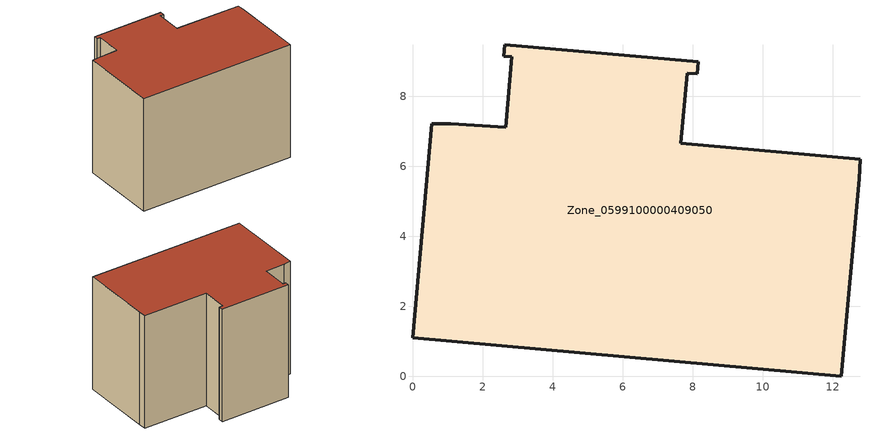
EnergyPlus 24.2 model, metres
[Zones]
Zone_0599100000409050
 floor ground (C_G): 12.24,0 0,1.1 0.56,7.21 1.1,7.21 2.65,7.11 2.84,9.12 2.6,9.14 2.63,9.47 8.15,8.98 8.13,8.64 7.84,8.66 7.66,6.66 12.77,6.19 12.75,5.65 z0
 wall outside (C_F): 2.63,9.47 2.6,9.14 2.84,9.12 2.65,7.11 1.1,7.21 0.56,7.21 0,1.1 12.24,0 12.75,5.65 12.77,6.19 7.66,6.66 7.84,8.66 8.13,8.64 8.15,8.98 2.63,9.47 z0:9.06
 roof outside (C_R): 12.75,5.65 12.77,6.19 7.66,6.66 7.84,8.66 8.13,8.64 8.15,8.98 2.63,9.47 2.6,9.14 2.84,9.12 2.65,7.11 1.1,7.21 0.56,7.21 0,1.1 12.24,0 z9.06
[BUILDING]
Pand.0599100000409050: North Axis=0; Terrain=City; Loads Convergence Tolerance Value=0.04; Temperature Convergence Tolerance Value=0.4; Solar Distribution=FullExterior; Maximum Number of Warmup Days=25; Minimum Number of Warmup Days=1
[Site:Location]
Rotterdam.The.Hague.AP_ZH_NLD Design_Conditions: Latitude=51.96; Longitude=4.45; Time Zone=1; Elevation=-4.5
[SITE:GROUNDTEMPERATURE:BUILDINGSURFACE]
18, 18, 18, 18, 18, 18, 18, 18, 18, 18, 18, 18
[MATERIAL] Thermal Absorptance=0.9; Solar Absorptance=0.7; Visible Absorptance=0.7
Name | Roughness | Thickness | Conductivity | Density | Specific Heat
G.TC.1992-2005 | MediumSmooth | 0.15 | 0.06 | 540 | 1210
F.TC.1992-2005 | Rough | 0.3 | 0.12 | 1920 | 840
R.TC.1992-2005 | MediumRough | 0.2 | 0.08 | 1500 | 1000
[CONSTRUCTION]
C_G: G.TC.1992-2005
C_F: F.TC.1992-2005
C_R: R.TC.1992-2005
[ZONE]
Zone_0599100000409050: Type=1; Multiplier=1; Ceiling Height=Autocalculate; Volume=Autocalculate; Floor Area=autocalculate; Part of Total Floor Area=Yes
[ZONEINFILTRATION:DESIGNFLOWRATE]
Infil_Zone_0599100000409050: Zone or ZoneList or Space or SpaceList=Zone_0599100000409050; Schedule=AlwaysOn; Design Flow Rate Calculation Method=Flow/Area; Flow Rate per Floor Area=0.0015; Constant Term Coefficient=1; Temperature Term Coefficient=0; Velocity Term Coefficient=0; Velocity Squared Term Coefficient=0
[HVACTEMPLATE:ZONE:IDEALLOADSAIRSYSTEM]
Zone_0599100000409050: Maximum Heating Supply Air Temperature=50; Minimum Cooling Supply Air Temperature=13; Maximum Heating Supply Air Humidity Ratio=0.0156; Minimum Cooling Supply Air Humidity Ratio=0.0077; Heating Limit=NoLimit; Cooling Limit=NoLimit; Dehumidification Control Type=ConstantSensibleHeatRatio; Cooling Sensible Heat Ratio=0.7; Dehumidification Setpoint=60; Humidification Control Type=None; Humidification Setpoint=30; Outdoor Air Method=None; Outdoor Air Flow Rate per Person=0.00944; Outdoor Air Flow Rate per Zone Floor Area=0; Outdoor Air Flow Rate per Zone=0; Demand Controlled Ventilation Type=None; Outdoor Air Economizer Type=NoEconomizer; Heat Recovery Type=None; Sensible Heat Recovery Effectiveness=0.7; Latent Heat Recovery Effectiveness=0.65
[ZONECONTROL:THERMOSTAT]
ThermostatControl_Zone_0599100000409050: Zone or ZoneList=Zone_0599100000409050; Control Type Schedule=DualSetpointControlType; Control 1=Thermostat_Zone_0599100000409050; Temperature Difference Between Cutout And Setpoint=0
[THERMOSTATSETPOINT:DUALSETPOINT]
Thermostat_Zone_0599100000409050: Heating Setpoint Temperature Schedule=HeatingSetpoint_Zone_0599100000409050; Cooling Setpoint Temperature Schedule=CoolingSetpoint_Zone_0599100000409050
[SCHEDULE:COMPACT]
HeatingSetpoint_Zone_0599100000409050: Through: 12/31, For: AllDays, Until: 24:00, 21
CoolingSetpoint_Zone_0599100000409050: Through: 12/31, For: AllDays, Until: 24:00, 24
DualSetpointControlType: Through: 12/31, For: AllDays, Until: 24:00, 4
AlwaysOn: Through: 12/31, For: AllDays, Until: 24:00, 1
